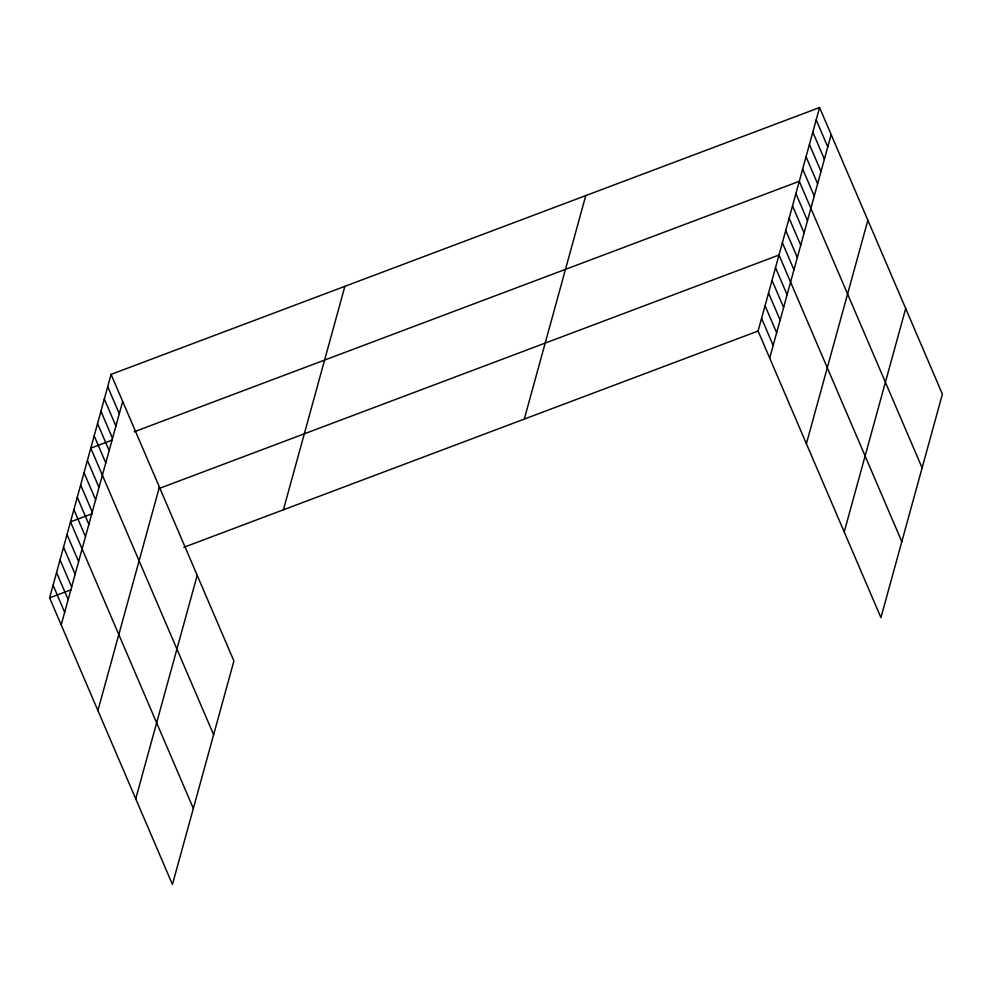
<?xml version="1.0" encoding="UTF-8"?>
<svg xmlns="http://www.w3.org/2000/svg" width="992" height="992" viewBox="0 0 992 992"><rect width="100%" height="100%" fill="white"/><g stroke="black" fill="none" stroke-linecap="round" stroke-linejoin="round"><path stroke-width="1.49" d="M111.079 374.381L233.914 660.97L172.434 884.455L49.6 597.854L111.079 374.381L819.566 107.545L942.4 394.146L880.921 617.619L758.086 331.03L819.566 107.545M61.194 624.91L122.686 401.438M97.91 710.557L159.39 487.084M135.73 798.808L197.21 575.323M283.402 509.801L344.881 286.328M524.284 419.083L585.764 195.61M769.68 358.075L831.16 134.602M806.384 443.722L867.876 220.249M844.204 531.972L905.696 308.5M112.443 439.977L90.793 448.136L213.627 734.725M134.094 431.818L799.279 181.3L922.114 467.889M92.157 513.72L70.506 521.879L193.341 808.468M158.534 488.721L778.993 255.043L901.815 541.632M49.6 597.854L71.25 589.707M183.818 547.311L758.086 331.03M816.18 119.846L827.787 146.903M812.808 132.134L824.402 159.191M809.422 144.423L821.016 171.48M806.037 156.711L817.631 183.768M802.664 169.012L814.258 196.056M795.894 193.589L807.488 220.646M792.509 205.877L804.115 232.934M789.136 218.166L800.73 245.222M785.751 230.466L797.345 257.523M782.366 242.755L793.96 269.812M775.508 267.704L787.102 294.76M772.024 280.376L783.618 307.421M768.54 293.037L780.134 320.094M765.055 305.697L776.649 332.754M761.571 318.358L773.165 345.414M107.706 386.669L119.3 413.726M104.321 398.97L115.915 426.027M100.936 411.258L112.53 438.315M97.563 423.547L109.157 450.604M94.178 435.835L105.772 462.892M87.408 460.424L99.014 487.481M84.035 472.713L95.629 499.77M80.65 485.001L92.244 512.058M77.264 497.29L88.858 524.346M73.892 509.59L85.486 536.635M67.022 534.539L78.616 561.596M63.538 547.2L75.132 574.256M60.053 559.872L71.647 586.917M56.569 572.533L68.163 599.59M53.084 585.193L64.678 612.25"/></g></svg>
